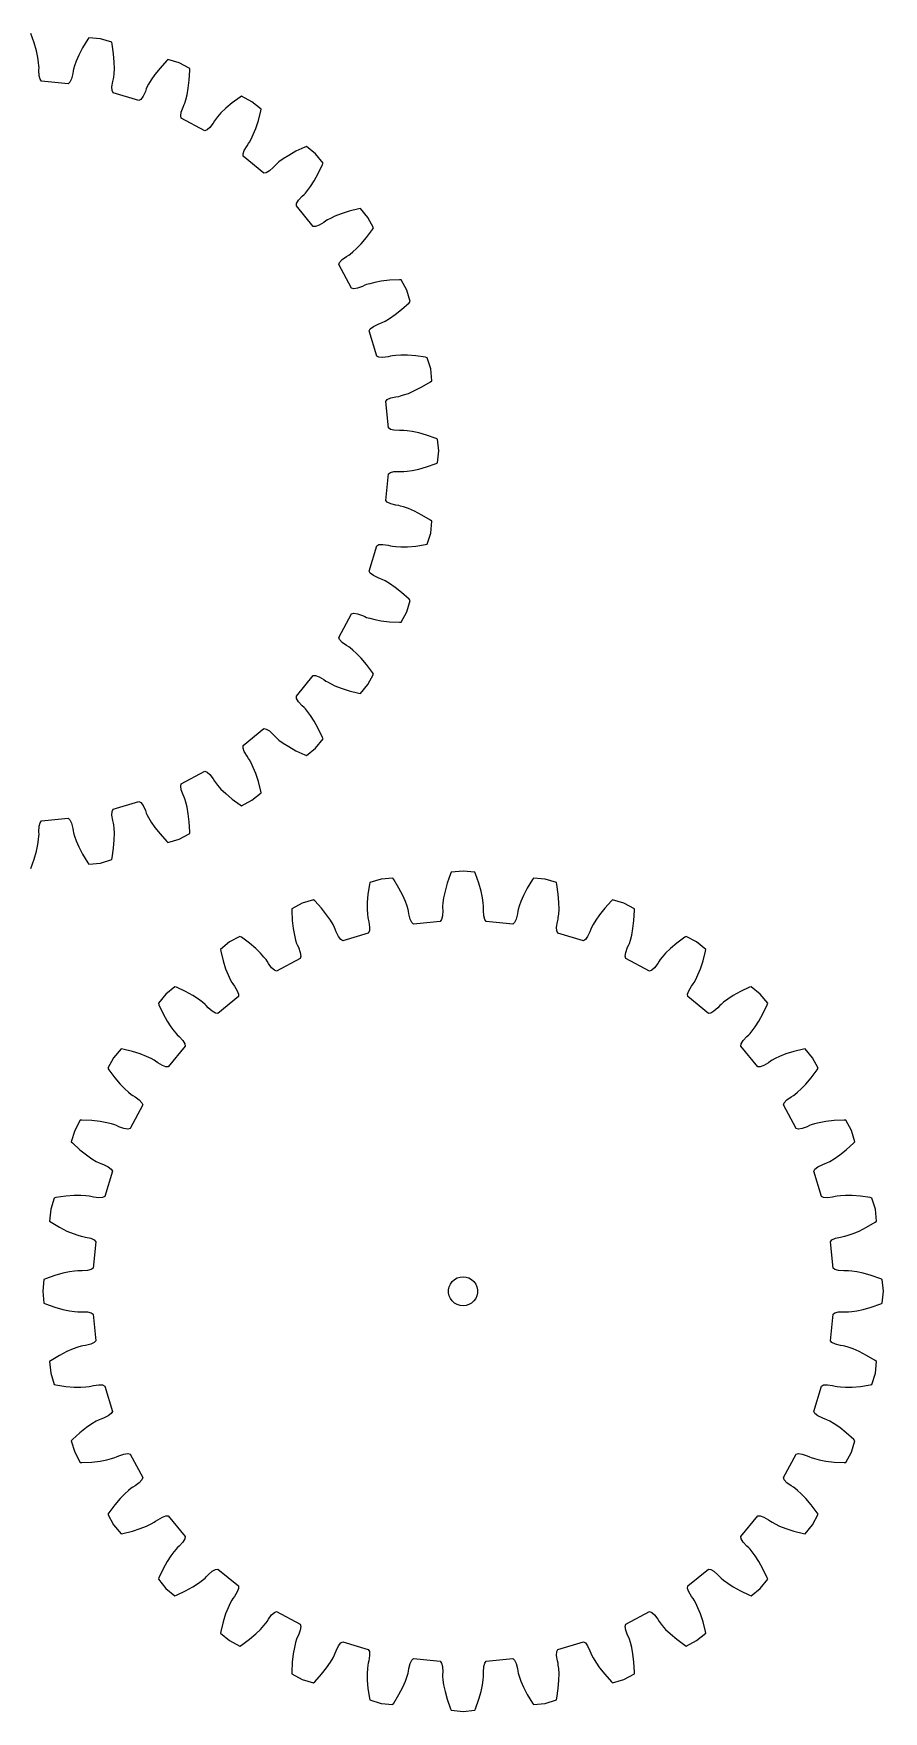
# Model space of a CAD drawing. Extents: x 0 to 178, y 0 to 173.
# Drawn here: x 90.6 to 178.2, y 0 to 172.9 of the extents above; entities that cross this region are included whole.
import ezdxf

# ---------------------------------------------------------------- set-up
doc = ezdxf.new("R2010")
doc.units = 0

msp = doc.modelspace()

# ---------------------------------------------------------------- linework, layer by layer
for p, q in [((90.71, 171.91), (90.36, 172.88)), ((90.94, 171.09), (90.71, 171.91)), ((95.69, 171.42), (95.3, 170.66)), ((96.22, 172.3), (95.69, 171.42)), ((96.32, 172.45), (96.22, 172.3)), ((97.53, 172.33), (96.32, 172.45)), ((98.69, 171.98), (97.53, 172.33)), ((98.73, 171.8), (98.69, 171.98)), ((98.88, 170.79), (98.73, 171.8)), ((91.09, 170.41), (90.94, 171.09)), ((91.16, 169.9), (91.09, 170.41)), ((91.19, 169.55), (91.16, 169.9)), ((91.2, 169.37), (91.19, 169.55)), ((94.85, 169.54), (94.75, 169.2)), ((95.02, 170.03), (94.85, 169.54)), ((95.3, 170.66), (95.02, 170.03)), ((98.95, 169.93), (98.88, 170.79)), ((98.96, 169.24), (98.95, 169.93)), ((104.36, 170.1), (103.67, 169.33)), ((104.48, 170.22), (104.36, 170.1)), ((105.65, 169.87), (104.48, 170.22)), ((106.72, 169.29), (105.65, 169.87)), ((91.18, 169.1), (91.2, 169.37)), ((91.21, 168.54), (91.18, 169.1)), ((91.31, 168.17), (91.21, 168.54)), ((91.45, 167.97), (91.31, 168.17)), ((94.19, 167.7), (91.45, 167.97)), ((94.37, 167.86), (94.19, 167.7)), ((94.54, 168.22), (94.37, 167.86)), ((94.67, 168.75), (94.54, 168.22)), ((94.71, 169.03), (94.67, 168.75)), ((94.75, 169.2), (94.71, 169.03)), ((98.71, 167.39), (98.79, 167.93)), ((98.79, 167.93), (98.86, 168.2)), ((98.86, 168.2), (98.89, 168.38)), ((98.89, 168.38), (98.93, 168.73)), ((98.93, 168.73), (98.96, 169.24)), ((102.74, 168.1), (102.47, 167.65)), ((103.13, 168.66), (102.74, 168.1)), ((103.67, 169.33), (103.13, 168.66)), ((106.57, 167.24), (106.67, 168.09)), ((106.67, 168.09), (106.72, 169.12)), ((106.72, 169.12), (106.72, 169.29)), ((98.73, 167), (98.71, 167.39)), ((98.84, 166.77), (98.73, 167)), ((101.47, 165.98), (98.84, 166.77)), ((101.68, 166.1), (101.47, 165.98)), ((101.91, 166.42), (101.68, 166.1)), ((102.15, 166.91), (101.91, 166.42)), ((102.24, 167.17), (102.15, 166.91)), ((102.31, 167.34), (102.24, 167.17)), ((102.47, 167.65), (102.31, 167.34)), ((106.22, 165.72), (106.32, 166.06)), ((106.32, 166.06), (106.45, 166.56)), ((106.45, 166.56), (106.57, 167.24)), ((111.91, 166.34), (111.09, 165.73)), ((112.06, 166.44), (111.91, 166.34)), ((113.13, 165.86), (112.06, 166.44)), ((105.79, 164.4), (105.85, 164.79)), ((105.85, 164.16), (105.79, 164.4)), ((105.85, 164.79), (106.03, 165.31)), ((106.03, 165.31), (106.15, 165.56)), ((106.15, 165.56), (106.22, 165.72)), ((109.59, 164.31), (109.37, 164.04)), ((109.94, 164.7), (109.59, 164.31)), ((110.43, 165.18), (109.94, 164.7)), ((111.09, 165.73), (110.43, 165.18)), ((114.07, 165.09), (113.13, 165.86)), ((113.79, 163.92), (114.04, 164.92)), ((114.04, 164.92), (114.07, 165.09)), ((108.28, 162.86), (105.85, 164.16)), ((108.51, 162.95), (108.28, 162.86)), ((108.8, 163.21), (108.51, 162.95)), ((109.13, 163.65), (108.8, 163.21)), ((109.27, 163.89), (109.13, 163.65)), ((109.37, 164.04), (109.27, 163.89)), ((113.27, 162.47), (113.53, 163.11)), ((113.53, 163.11), (113.79, 163.92)), ((112.21, 160.48), (112.34, 160.84)), ((112.34, 160.84), (112.62, 161.32)), ((112.62, 161.32), (112.78, 161.54)), ((112.78, 161.54), (112.88, 161.69)), ((112.88, 161.69), (113.05, 162)), ((113.05, 162), (113.27, 162.47)), ((118.59, 161.19), (117.66, 160.75)), ((118.75, 161.25), (118.59, 161.19)), ((119.69, 160.48), (118.75, 161.25)), ((112.22, 160.23), (112.21, 160.48)), ((114.34, 158.49), (112.22, 160.23)), ((115.33, 159.09), (114.92, 158.72)), ((115.52, 159.3), (115.33, 159.09)), ((115.65, 159.42), (115.52, 159.3)), ((115.91, 159.65), (115.65, 159.42)), ((116.33, 159.96), (115.91, 159.65)), ((116.91, 160.33), (116.33, 159.96)), ((117.66, 160.75), (116.91, 160.33)), ((120.46, 159.54), (119.69, 160.48)), ((119.96, 158.45), (120.4, 159.38)), ((120.4, 159.38), (120.46, 159.54)), ((114.59, 158.52), (114.34, 158.49)), ((114.92, 158.72), (114.59, 158.52)), ((119.17, 157.12), (119.54, 157.7)), ((119.54, 157.7), (119.96, 158.45)), ((117.73, 155.38), (117.93, 155.71)), ((117.93, 155.71), (118.3, 156.12)), ((118.3, 156.12), (118.51, 156.31)), ((118.51, 156.31), (118.63, 156.44)), ((118.63, 156.44), (118.86, 156.7)), ((118.86, 156.7), (119.17, 157.12)), ((117.7, 155.13), (117.73, 155.38)), ((119.44, 153.01), (117.7, 155.13)), ((121.68, 154.06), (121.21, 153.84)), ((122.32, 154.32), (121.68, 154.06)), ((123.13, 154.58), (122.32, 154.32)), ((124.13, 154.83), (123.13, 154.58)), ((124.3, 154.86), (124.13, 154.83)), ((125.07, 153.92), (124.3, 154.86)), ((125.65, 152.85), (125.07, 153.92)), ((119.69, 153), (119.44, 153.01)), ((120.05, 153.13), (119.69, 153)), ((120.53, 153.41), (120.05, 153.13)), ((120.75, 153.57), (120.53, 153.41)), ((120.9, 153.67), (120.75, 153.57)), ((121.21, 153.84), (120.9, 153.67)), ((124.94, 151.88), (125.55, 152.7)), ((125.55, 152.7), (125.65, 152.85)), ((123.52, 150.38), (123.91, 150.73)), ((123.91, 150.73), (124.39, 151.22)), ((124.39, 151.22), (124.94, 151.88)), ((122.07, 149.07), (122.16, 149.3)), ((123.37, 146.64), (122.07, 149.07)), ((122.16, 149.3), (122.42, 149.59)), ((122.42, 149.59), (122.86, 149.92)), ((122.86, 149.92), (123.1, 150.06)), ((123.1, 150.06), (123.25, 150.16)), ((123.25, 150.16), (123.52, 150.38)), ((124.93, 147.01), (124.77, 146.94)), ((125.27, 147.11), (124.93, 147.01)), ((125.77, 147.24), (125.27, 147.11)), ((126.45, 147.36), (125.77, 147.24)), ((127.3, 147.46), (126.45, 147.36)), ((128.33, 147.51), (127.3, 147.46)), ((128.5, 147.51), (128.33, 147.51)), ((129.08, 146.44), (128.5, 147.51)), ((123.61, 146.58), (123.37, 146.64)), ((124, 146.64), (123.61, 146.58)), ((124.52, 146.82), (124, 146.64)), ((124.77, 146.94), (124.52, 146.82)), ((129.43, 145.27), (129.08, 146.44)), ((129.31, 145.15), (129.43, 145.27)), ((126.86, 143.26), (127.31, 143.53)), ((127.31, 143.53), (127.87, 143.92)), ((127.87, 143.92), (128.54, 144.46)), ((128.54, 144.46), (129.31, 145.15)), ((125.19, 142.26), (125.31, 142.47)), ((125.98, 139.63), (125.19, 142.26)), ((125.31, 142.47), (125.63, 142.7)), ((125.63, 142.7), (126.12, 142.94)), ((126.12, 142.94), (126.38, 143.03)), ((126.38, 143.03), (126.55, 143.1)), ((126.55, 143.1), (126.86, 143.26)), ((126.21, 139.52), (125.98, 139.63)), ((126.6, 139.5), (126.21, 139.52)), ((127.14, 139.58), (126.6, 139.5)), ((127.41, 139.65), (127.14, 139.58)), ((127.59, 139.68), (127.41, 139.65)), ((127.94, 139.72), (127.59, 139.68)), ((128.45, 139.75), (127.94, 139.72)), ((129.14, 139.74), (128.45, 139.75)), ((130, 139.67), (129.14, 139.74)), ((131.01, 139.52), (130, 139.67)), ((131.19, 139.48), (131.01, 139.52)), ((131.54, 138.32), (131.19, 139.48)), ((131.66, 137.11), (131.54, 138.32)), ((130.63, 136.48), (131.51, 137.01)), ((131.51, 137.01), (131.66, 137.11)), ((126.91, 134.98), (127.07, 135.16)), ((127.18, 132.24), (126.91, 134.98)), ((127.07, 135.16), (127.43, 135.33)), ((127.43, 135.33), (127.96, 135.46)), ((127.96, 135.46), (128.24, 135.5)), ((128.24, 135.5), (128.41, 135.54)), ((128.41, 135.54), (128.75, 135.64)), ((128.75, 135.64), (129.24, 135.81)), ((129.24, 135.81), (129.87, 136.09)), ((129.87, 136.09), (130.63, 136.48)), ((127.38, 132.1), (127.18, 132.24)), ((127.75, 132), (127.38, 132.1)), ((128.31, 131.97), (127.75, 132)), ((128.58, 131.99), (128.31, 131.97)), ((128.76, 131.98), (128.58, 131.99)), ((129.11, 131.95), (128.76, 131.98)), ((129.62, 131.88), (129.11, 131.95)), ((130.3, 131.73), (129.62, 131.88)), ((131.12, 131.5), (130.3, 131.73)), ((132.09, 131.15), (131.12, 131.5)), ((132.25, 131.08), (132.09, 131.15)), ((132.37, 129.87), (132.25, 131.08)), ((132.25, 128.66), (132.37, 129.87)), ((129.62, 127.86), (130.3, 128.01)), ((130.3, 128.01), (131.12, 128.24)), ((131.12, 128.24), (132.09, 128.59)), ((132.09, 128.59), (132.25, 128.66)), ((126.91, 124.76), (127.18, 127.5)), ((127.18, 127.5), (127.38, 127.64)), ((127.38, 127.64), (127.75, 127.74)), ((127.75, 127.74), (128.31, 127.77)), ((128.31, 127.77), (128.58, 127.76)), ((128.58, 127.76), (128.76, 127.76)), ((128.76, 127.76), (129.11, 127.79)), ((129.11, 127.79), (129.62, 127.86)), ((127.07, 124.58), (126.91, 124.76)), ((127.43, 124.41), (127.07, 124.58)), ((127.96, 124.28), (127.43, 124.41)), ((128.24, 124.24), (127.96, 124.28)), ((128.41, 124.2), (128.24, 124.24)), ((128.75, 124.1), (128.41, 124.2)), ((129.24, 123.93), (128.75, 124.1)), ((129.87, 123.66), (129.24, 123.93)), ((130.63, 123.26), (129.87, 123.66)), ((131.51, 122.74), (130.63, 123.26)), ((131.19, 120.26), (131.54, 121.42)), ((131.66, 122.64), (131.51, 122.74)), ((131.54, 121.42), (131.66, 122.64)), ((125.19, 117.48), (125.98, 120.11)), ((125.98, 120.11), (126.21, 120.22)), ((126.21, 120.22), (126.6, 120.24)), ((126.6, 120.24), (127.14, 120.16)), ((127.14, 120.16), (127.41, 120.09)), ((127.41, 120.09), (127.59, 120.06)), ((127.59, 120.06), (127.94, 120.02)), ((127.94, 120.02), (128.45, 119.99)), ((128.45, 119.99), (129.14, 120)), ((129.14, 120), (130, 120.07)), ((130, 120.07), (131.01, 120.22)), ((131.01, 120.22), (131.19, 120.26)), ((125.31, 117.27), (125.19, 117.48)), ((125.63, 117.04), (125.31, 117.27)), ((126.12, 116.8), (125.63, 117.04)), ((126.38, 116.71), (126.12, 116.8)), ((126.55, 116.64), (126.38, 116.71)), ((126.86, 116.48), (126.55, 116.64)), ((127.31, 116.21), (126.86, 116.48)), ((127.87, 115.82), (127.31, 116.21)), ((128.54, 115.28), (127.87, 115.82)), ((129.31, 114.59), (128.54, 115.28)), ((129.08, 113.3), (129.43, 114.47)), ((129.43, 114.47), (129.31, 114.59)), ((122.07, 110.67), (123.37, 113.1)), ((123.37, 113.1), (123.61, 113.16)), ((123.61, 113.16), (124, 113.1)), ((124, 113.1), (124.52, 112.92)), ((124.52, 112.92), (124.77, 112.8)), ((124.77, 112.8), (124.93, 112.73)), ((124.93, 112.73), (125.27, 112.63)), ((125.27, 112.63), (125.77, 112.5)), ((125.77, 112.5), (126.45, 112.38)), ((126.45, 112.38), (127.3, 112.28)), ((128.5, 112.23), (129.08, 113.3)), ((122.16, 110.44), (122.07, 110.67)), ((127.3, 112.28), (128.33, 112.23)), ((128.33, 112.23), (128.5, 112.23)), ((122.42, 110.15), (122.16, 110.44)), ((122.86, 109.82), (122.42, 110.15)), ((123.1, 109.68), (122.86, 109.82)), ((123.25, 109.58), (123.1, 109.68)), ((123.52, 109.36), (123.25, 109.58)), ((123.91, 109.01), (123.52, 109.36)), ((124.39, 108.52), (123.91, 109.01)), ((124.94, 107.87), (124.39, 108.52)), ((125.55, 107.04), (124.94, 107.87)), ((117.7, 104.61), (119.44, 106.73)), ((119.44, 106.73), (119.69, 106.74)), ((119.69, 106.74), (120.05, 106.61)), ((120.05, 106.61), (120.53, 106.33)), ((120.53, 106.33), (120.75, 106.17)), ((120.75, 106.17), (120.9, 106.07)), ((120.9, 106.07), (121.21, 105.9)), ((121.21, 105.9), (121.68, 105.68)), ((121.68, 105.68), (122.32, 105.42)), ((124.3, 104.88), (125.07, 105.82)), ((125.07, 105.82), (125.65, 106.89)), ((125.65, 106.89), (125.55, 107.04)), ((117.73, 104.36), (117.7, 104.61)), ((117.93, 104.03), (117.73, 104.36)), ((118.3, 103.62), (117.93, 104.03)), ((122.32, 105.42), (123.13, 105.16)), ((123.13, 105.16), (124.13, 104.91)), ((124.13, 104.91), (124.3, 104.88)), ((118.51, 103.43), (118.3, 103.62)), ((118.63, 103.3), (118.51, 103.43)), ((118.86, 103.04), (118.63, 103.3)), ((119.17, 102.62), (118.86, 103.04)), ((119.54, 102.04), (119.17, 102.62)), ((119.96, 101.29), (119.54, 102.04)), ((112.22, 99.51), (114.34, 101.26)), ((114.34, 101.26), (114.59, 101.22)), ((114.59, 101.22), (114.92, 101.02)), ((114.92, 101.02), (115.33, 100.65)), ((115.33, 100.65), (115.52, 100.44)), ((115.52, 100.44), (115.65, 100.32)), ((115.65, 100.32), (115.91, 100.09)), ((120.4, 100.36), (119.96, 101.29)), ((120.46, 100.2), (120.4, 100.36)), ((112.21, 99.26), (112.22, 99.51)), ((112.34, 98.9), (112.21, 99.26)), ((112.62, 98.42), (112.34, 98.9)), ((115.91, 100.09), (116.33, 99.78)), ((116.33, 99.78), (116.91, 99.41)), ((116.91, 99.41), (117.66, 98.99)), ((117.66, 98.99), (118.59, 98.55)), ((118.59, 98.55), (118.75, 98.49)), ((118.75, 98.49), (119.69, 99.26)), ((119.69, 99.26), (120.46, 100.2)), ((105.85, 95.58), (108.28, 96.88)), ((108.28, 96.88), (108.51, 96.79)), ((112.78, 98.2), (112.62, 98.42)), ((112.88, 98.05), (112.78, 98.2)), ((113.05, 97.74), (112.88, 98.05)), ((113.27, 97.27), (113.05, 97.74)), ((113.53, 96.63), (113.27, 97.27)), ((105.79, 95.34), (105.85, 95.58)), ((105.85, 94.95), (105.79, 95.34)), ((108.51, 96.79), (108.8, 96.53)), ((108.8, 96.53), (109.13, 96.09)), ((109.13, 96.09), (109.27, 95.85)), ((109.27, 95.85), (109.37, 95.7)), ((109.37, 95.7), (109.59, 95.43)), ((109.59, 95.43), (109.94, 95.04)), ((113.79, 95.82), (113.53, 96.63)), ((114.04, 94.82), (113.79, 95.82)), ((98.84, 92.97), (101.47, 93.77)), ((101.47, 93.77), (101.68, 93.64)), ((101.68, 93.64), (101.91, 93.33)), ((106.03, 94.43), (105.85, 94.95)), ((106.15, 94.19), (106.03, 94.43)), ((106.22, 94.02), (106.15, 94.19)), ((106.32, 93.68), (106.22, 94.02)), ((106.45, 93.18), (106.32, 93.68)), ((109.94, 95.04), (110.43, 94.57)), ((110.43, 94.57), (111.09, 94.01)), ((111.09, 94.01), (111.91, 93.4)), ((111.91, 93.4), (112.06, 93.3)), ((112.06, 93.3), (113.13, 93.88)), ((113.13, 93.88), (114.07, 94.65)), ((114.07, 94.65), (114.04, 94.82)), ((91.31, 91.57), (91.45, 91.77)), ((91.45, 91.77), (94.19, 92.04)), ((94.19, 92.04), (94.37, 91.88)), ((94.37, 91.88), (94.54, 91.52)), ((98.71, 92.35), (98.73, 92.74)), ((98.79, 91.81), (98.71, 92.35)), ((98.73, 92.74), (98.84, 92.97)), ((98.86, 91.54), (98.79, 91.81)), ((101.91, 93.33), (102.15, 92.83)), ((102.15, 92.83), (102.24, 92.57)), ((102.24, 92.57), (102.31, 92.4)), ((102.31, 92.4), (102.47, 92.09)), ((102.47, 92.09), (102.74, 91.64)), ((102.74, 91.64), (103.13, 91.08)), ((106.57, 92.5), (106.45, 93.18)), ((106.67, 91.65), (106.57, 92.5)), ((106.72, 90.62), (106.67, 91.65)), ((91.16, 89.84), (91.19, 90.19)), ((91.18, 90.64), (91.21, 91.2)), ((91.2, 90.37), (91.18, 90.64)), ((91.19, 90.19), (91.2, 90.37)), ((91.21, 91.2), (91.31, 91.57)), ((94.54, 91.52), (94.67, 90.99)), ((94.67, 90.99), (94.71, 90.72)), ((94.71, 90.72), (94.75, 90.54)), ((94.75, 90.54), (94.85, 90.2)), ((94.85, 90.2), (95.02, 89.71)), ((98.89, 91.36), (98.86, 91.54)), ((98.93, 91.02), (98.89, 91.36)), ((98.96, 90.5), (98.93, 91.02)), ((98.95, 89.81), (98.96, 90.5)), ((103.13, 91.08), (103.67, 90.41)), ((103.67, 90.41), (104.36, 89.64)), ((105.65, 89.88), (106.72, 90.45)), ((106.72, 90.45), (106.72, 90.62)), ((90.71, 87.83), (90.94, 88.65)), ((90.94, 88.65), (91.09, 89.33)), ((91.09, 89.33), (91.16, 89.84)), ((95.02, 89.71), (95.3, 89.08)), ((95.3, 89.08), (95.69, 88.32)), ((95.69, 88.32), (96.22, 87.44)), ((98.73, 87.94), (98.88, 88.95)), ((98.88, 88.95), (98.95, 89.81)), ((104.36, 89.64), (104.48, 89.52)), ((104.48, 89.52), (105.65, 89.88)), ((90.36, 86.86), (90.71, 87.83)), ((96.22, 87.44), (96.32, 87.29)), ((96.32, 87.29), (97.53, 87.41)), ((97.53, 87.41), (98.69, 87.77)), ((98.69, 87.77), (98.73, 87.94)), ((133.66, 86.46), (133.59, 86.3)), ((134.87, 86.58), (133.66, 86.46)), ((136.08, 86.46), (134.87, 86.58)), ((136.15, 86.3), (136.08, 86.46)), ((125.22, 85.22), (125.07, 84.21)), ((125.26, 85.4), (125.22, 85.22)), ((126.42, 85.75), (125.26, 85.4)), ((127.64, 85.87), (126.42, 85.75)), ((127.74, 85.72), (127.64, 85.87)), ((128.26, 84.84), (127.74, 85.72)), ((128.66, 84.08), (128.26, 84.84)), ((133.24, 85.33), (133.01, 84.51)), ((133.59, 86.3), (133.24, 85.33)), ((136.5, 85.33), (136.15, 86.3)), ((136.73, 84.51), (136.5, 85.33)), ((141.48, 84.84), (141.09, 84.08)), ((142.01, 85.72), (141.48, 84.84)), ((142.11, 85.87), (142.01, 85.72)), ((143.32, 85.75), (142.11, 85.87)), ((144.48, 85.4), (143.32, 85.75)), ((144.52, 85.22), (144.48, 85.4)), ((144.67, 84.21), (144.52, 85.22)), ((118.3, 83.29), (117.23, 82.71)), ((119.47, 83.64), (118.3, 83.29)), ((119.59, 83.52), (119.47, 83.64)), ((120.28, 82.75), (119.59, 83.52)), ((125, 83.35), (124.99, 82.66)), ((125.07, 84.21), (125, 83.35)), ((128.93, 83.45), (128.66, 84.08)), ((129.1, 82.96), (128.93, 83.45)), ((132.79, 83.32), (132.76, 82.97)), ((132.86, 83.83), (132.79, 83.32)), ((133.01, 84.51), (132.86, 83.83)), ((136.88, 83.83), (136.73, 84.51)), ((136.95, 83.32), (136.88, 83.83)), ((136.98, 82.97), (136.95, 83.32)), ((140.81, 83.45), (140.64, 82.96)), ((141.09, 84.08), (140.81, 83.45)), ((144.74, 83.35), (144.67, 84.21)), ((144.75, 82.66), (144.74, 83.35)), ((150.15, 83.52), (149.46, 82.75)), ((150.27, 83.64), (150.15, 83.52)), ((151.44, 83.29), (150.27, 83.64)), ((152.51, 82.71), (151.44, 83.29)), ((117.23, 82.71), (117.23, 82.54)), ((117.23, 82.54), (117.28, 81.51)), ((117.28, 81.51), (117.38, 80.66)), ((120.82, 82.08), (120.28, 82.75)), ((121.21, 81.52), (120.82, 82.08)), ((121.48, 81.07), (121.21, 81.52)), ((124.99, 82.66), (125.02, 82.14)), ((125.02, 82.14), (125.06, 81.8)), ((125.06, 81.8), (125.09, 81.62)), ((125.09, 81.62), (125.16, 81.35)), ((125.16, 81.35), (125.24, 80.81)), ((129.2, 82.62), (129.1, 82.96)), ((129.24, 82.44), (129.2, 82.62)), ((129.28, 82.17), (129.24, 82.44)), ((129.41, 81.64), (129.28, 82.17)), ((129.58, 81.28), (129.41, 81.64)), ((129.76, 81.12), (129.58, 81.28)), ((132.5, 81.39), (129.76, 81.12)), ((132.64, 81.59), (132.5, 81.39)), ((132.74, 81.96), (132.64, 81.59)), ((132.77, 82.52), (132.74, 81.96)), ((132.76, 82.97), (132.76, 82.79)), ((132.76, 82.79), (132.77, 82.52)), ((136.97, 82.52), (136.99, 82.79)), ((137, 81.96), (136.97, 82.52)), ((136.99, 82.79), (136.98, 82.97)), ((137.1, 81.59), (137, 81.96)), ((137.24, 81.39), (137.1, 81.59)), ((139.98, 81.12), (137.24, 81.39)), ((140.16, 81.28), (139.98, 81.12)), ((140.33, 81.64), (140.16, 81.28)), ((140.46, 82.17), (140.33, 81.64)), ((140.5, 82.44), (140.46, 82.17)), ((140.54, 82.62), (140.5, 82.44)), ((140.64, 82.96), (140.54, 82.62)), ((144.5, 80.81), (144.58, 81.35)), ((144.58, 81.35), (144.65, 81.62)), ((144.65, 81.62), (144.68, 81.8)), ((144.68, 81.8), (144.72, 82.14)), ((144.72, 82.14), (144.75, 82.66)), ((148.53, 81.52), (148.26, 81.07)), ((148.92, 82.08), (148.53, 81.52)), ((149.46, 82.75), (148.92, 82.08)), ((152.36, 80.66), (152.46, 81.51)), ((152.46, 81.51), (152.51, 82.54)), ((152.51, 82.54), (152.51, 82.71)), ((111.89, 79.86), (110.82, 79.28)), ((112.04, 79.76), (111.89, 79.86)), ((112.87, 79.15), (112.04, 79.76)), ((117.38, 80.66), (117.5, 79.98)), ((117.5, 79.98), (117.63, 79.48)), ((121.64, 80.76), (121.48, 81.07)), ((121.71, 80.59), (121.64, 80.76)), ((121.8, 80.33), (121.71, 80.59)), ((122.04, 79.83), (121.8, 80.33)), ((122.27, 79.52), (122.04, 79.83)), ((125.11, 80.19), (122.48, 79.4)), ((125.22, 80.42), (125.11, 80.19)), ((125.24, 80.81), (125.22, 80.42)), ((144.52, 80.42), (144.5, 80.81)), ((144.63, 80.19), (144.52, 80.42)), ((147.26, 79.4), (144.63, 80.19)), ((147.7, 79.83), (147.47, 79.52)), ((147.94, 80.33), (147.7, 79.83)), ((148.03, 80.59), (147.94, 80.33)), ((148.1, 80.76), (148.03, 80.59)), ((148.26, 81.07), (148.1, 80.76)), ((152.11, 79.48), (152.24, 79.98)), ((152.24, 79.98), (152.36, 80.66)), ((157.7, 79.76), (156.88, 79.15)), ((157.85, 79.86), (157.7, 79.76)), ((158.92, 79.28), (157.85, 79.86)), ((110.82, 79.28), (109.88, 78.51)), ((109.88, 78.51), (109.91, 78.34)), ((109.91, 78.34), (110.16, 77.34)), ((113.52, 78.6), (112.87, 79.15)), ((114.01, 78.12), (113.52, 78.6)), ((114.36, 77.73), (114.01, 78.12)), ((117.63, 79.48), (117.73, 79.14)), ((117.73, 79.14), (117.8, 78.98)), ((117.8, 78.98), (117.92, 78.73)), ((117.92, 78.73), (118.1, 78.21)), ((118.1, 78.21), (118.16, 77.82)), ((118.16, 77.82), (118.1, 77.58)), ((122.48, 79.4), (122.27, 79.52)), ((147.47, 79.52), (147.26, 79.4)), ((151.58, 77.82), (151.64, 78.21)), ((151.64, 77.58), (151.58, 77.82)), ((151.64, 78.21), (151.82, 78.73)), ((151.82, 78.73), (151.94, 78.98)), ((151.94, 78.98), (152.01, 79.14)), ((152.01, 79.14), (152.11, 79.48)), ((155.73, 78.12), (155.38, 77.73)), ((156.22, 78.6), (155.73, 78.12)), ((156.88, 79.15), (156.22, 78.6)), ((159.86, 78.51), (158.92, 79.28)), ((159.58, 77.34), (159.83, 78.34)), ((159.83, 78.34), (159.86, 78.51)), ((110.16, 77.34), (110.42, 76.53)), ((110.42, 76.53), (110.68, 75.89)), ((114.58, 77.46), (114.36, 77.73)), ((114.68, 77.31), (114.58, 77.46)), ((114.82, 77.07), (114.68, 77.31)), ((115.15, 76.63), (114.82, 77.07)), ((115.44, 76.37), (115.15, 76.63)), ((115.67, 76.28), (115.44, 76.37)), ((118.1, 77.58), (115.67, 76.28)), ((154.07, 76.28), (151.64, 77.58)), ((154.3, 76.37), (154.07, 76.28)), ((154.59, 76.63), (154.3, 76.37)), ((154.92, 77.07), (154.59, 76.63)), ((155.06, 77.31), (154.92, 77.07)), ((155.16, 77.46), (155.06, 77.31)), ((155.38, 77.73), (155.16, 77.46)), ((159.06, 75.89), (159.32, 76.53)), ((159.32, 76.53), (159.58, 77.34)), ((105.2, 74.67), (104.26, 73.9)), ((105.36, 74.61), (105.2, 74.67)), ((106.29, 74.17), (105.36, 74.61)), ((110.68, 75.89), (110.9, 75.42)), ((110.9, 75.42), (111.07, 75.11)), ((111.07, 75.11), (111.17, 74.96)), ((111.17, 74.96), (111.33, 74.74)), ((111.33, 74.74), (111.61, 74.26)), ((158.13, 74.26), (158.41, 74.74)), ((158.41, 74.74), (158.57, 74.96)), ((158.57, 74.96), (158.67, 75.11)), ((158.67, 75.11), (158.84, 75.42)), ((158.84, 75.42), (159.06, 75.89)), ((164.38, 74.61), (163.45, 74.17)), ((164.54, 74.67), (164.38, 74.61)), ((165.48, 73.9), (164.54, 74.67)), ((104.26, 73.9), (103.49, 72.96)), ((103.49, 72.96), (103.55, 72.8)), ((103.55, 72.8), (103.99, 71.87)), ((107.04, 73.75), (106.29, 74.17)), ((107.62, 73.38), (107.04, 73.75)), ((108.04, 73.07), (107.62, 73.38)), ((108.3, 72.84), (108.04, 73.07)), ((108.43, 72.72), (108.3, 72.84)), ((108.62, 72.51), (108.43, 72.72)), ((111.73, 73.65), (109.61, 71.91)), ((111.61, 74.26), (111.74, 73.9)), ((111.74, 73.9), (111.73, 73.65)), ((158, 73.9), (158.13, 74.26)), ((158.01, 73.65), (158, 73.9)), ((160.13, 71.91), (158.01, 73.65)), ((161.31, 72.72), (161.12, 72.51)), ((161.44, 72.84), (161.31, 72.72)), ((161.7, 73.07), (161.44, 72.84)), ((162.12, 73.38), (161.7, 73.07)), ((162.7, 73.75), (162.12, 73.38)), ((163.45, 74.17), (162.7, 73.75)), ((166.25, 72.96), (165.48, 73.9)), ((165.75, 71.87), (166.19, 72.8)), ((166.19, 72.8), (166.25, 72.96)), ((103.99, 71.87), (104.41, 71.12)), ((104.41, 71.12), (104.78, 70.54)), ((109.03, 72.14), (108.62, 72.51)), ((109.36, 71.94), (109.03, 72.14)), ((109.61, 71.91), (109.36, 71.94)), ((160.38, 71.94), (160.13, 71.91)), ((160.71, 72.14), (160.38, 71.94)), ((161.12, 72.51), (160.71, 72.14)), ((164.96, 70.54), (165.33, 71.12)), ((165.33, 71.12), (165.75, 71.87)), ((104.78, 70.54), (105.09, 70.12)), ((105.09, 70.12), (105.32, 69.86)), ((105.32, 69.86), (105.44, 69.73)), ((105.44, 69.73), (105.65, 69.54)), ((105.65, 69.54), (106.02, 69.13)), ((163.72, 69.13), (164.09, 69.54)), ((164.09, 69.54), (164.3, 69.73)), ((164.3, 69.73), (164.42, 69.86)), ((164.42, 69.86), (164.65, 70.12)), ((164.65, 70.12), (164.96, 70.54)), ((99.65, 68.28), (98.88, 67.34)), ((99.82, 68.25), (99.65, 68.28)), ((100.82, 68), (99.82, 68.25)), ((101.63, 67.74), (100.82, 68)), ((102.27, 67.48), (101.63, 67.74)), ((102.74, 67.26), (102.27, 67.48)), ((106.26, 68.55), (104.51, 66.43)), ((106.02, 69.13), (106.22, 68.8)), ((106.22, 68.8), (106.26, 68.55)), ((163.49, 68.55), (163.52, 68.8)), ((165.23, 66.43), (163.49, 68.55)), ((163.52, 68.8), (163.72, 69.13)), ((167.47, 67.48), (167, 67.26)), ((168.11, 67.74), (167.47, 67.48)), ((168.92, 68), (168.11, 67.74)), ((169.92, 68.25), (168.92, 68)), ((170.09, 68.28), (169.92, 68.25)), ((170.86, 67.34), (170.09, 68.28)), ((98.88, 67.34), (98.3, 66.27)), ((98.3, 66.27), (98.4, 66.12)), ((98.4, 66.12), (99.01, 65.3)), ((103.05, 67.09), (102.74, 67.26)), ((103.2, 66.99), (103.05, 67.09)), ((103.42, 66.83), (103.2, 66.99)), ((103.9, 66.55), (103.42, 66.83)), ((104.26, 66.42), (103.9, 66.55)), ((104.51, 66.43), (104.26, 66.42)), ((165.48, 66.42), (165.23, 66.43)), ((165.84, 66.55), (165.48, 66.42)), ((166.32, 66.83), (165.84, 66.55)), ((166.54, 66.99), (166.32, 66.83)), ((166.69, 67.09), (166.54, 66.99)), ((167, 67.26), (166.69, 67.09)), ((170.73, 65.3), (171.34, 66.12)), ((171.44, 66.27), (170.86, 67.34)), ((171.34, 66.12), (171.44, 66.27)), ((99.01, 65.3), (99.57, 64.64)), ((99.57, 64.64), (100.04, 64.15)), ((100.04, 64.15), (100.43, 63.8)), ((169.31, 63.8), (169.7, 64.15)), ((169.7, 64.15), (170.18, 64.64)), ((170.18, 64.64), (170.73, 65.3)), ((100.43, 63.8), (100.7, 63.58)), ((101.88, 62.49), (100.58, 60.06)), ((100.7, 63.58), (100.85, 63.48)), ((100.85, 63.48), (101.09, 63.34)), ((101.09, 63.34), (101.53, 63.01)), ((101.53, 63.01), (101.79, 62.72)), ((101.79, 62.72), (101.88, 62.49)), ((167.86, 62.49), (167.95, 62.72)), ((169.16, 60.06), (167.86, 62.49)), ((167.95, 62.72), (168.21, 63.01)), ((168.21, 63.01), (168.65, 63.34)), ((168.65, 63.34), (168.89, 63.48)), ((168.89, 63.48), (169.04, 63.58)), ((169.04, 63.58), (169.31, 63.8)), ((95.45, 60.93), (94.88, 59.86)), ((95.62, 60.93), (95.45, 60.93)), ((96.65, 60.88), (95.62, 60.93)), ((97.5, 60.78), (96.65, 60.88)), ((98.18, 60.66), (97.5, 60.78)), ((98.68, 60.53), (98.18, 60.66)), ((99.02, 60.43), (98.68, 60.53)), ((171.06, 60.53), (170.72, 60.43)), ((171.56, 60.66), (171.06, 60.53)), ((172.24, 60.78), (171.56, 60.66)), ((173.09, 60.88), (172.24, 60.78)), ((174.12, 60.93), (173.09, 60.88)), ((174.29, 60.93), (174.12, 60.93)), ((174.87, 59.86), (174.29, 60.93)), ((94.88, 59.86), (94.52, 58.69)), ((99.19, 60.36), (99.02, 60.43)), ((99.43, 60.24), (99.19, 60.36)), ((99.95, 60.06), (99.43, 60.24)), ((100.34, 60), (99.95, 60.06)), ((100.58, 60.06), (100.34, 60)), ((169.4, 60), (169.16, 60.06)), ((169.79, 60.06), (169.4, 60)), ((170.31, 60.24), (169.79, 60.06)), ((170.56, 60.36), (170.31, 60.24)), ((170.72, 60.43), (170.56, 60.36)), ((175.22, 58.69), (174.87, 59.86)), ((94.52, 58.69), (94.64, 58.57)), ((94.64, 58.57), (95.41, 57.88)), ((95.41, 57.88), (96.08, 57.34)), ((96.08, 57.34), (96.64, 56.95)), ((173.1, 56.95), (173.66, 57.34)), ((173.66, 57.34), (174.33, 57.88)), ((174.33, 57.88), (175.1, 58.57)), ((175.1, 58.57), (175.22, 58.69)), ((96.64, 56.95), (97.09, 56.68)), ((97.09, 56.68), (97.4, 56.52)), ((97.4, 56.52), (97.57, 56.45)), ((97.57, 56.45), (97.83, 56.36)), ((97.83, 56.36), (98.33, 56.12)), ((98.77, 55.68), (97.97, 53.05)), ((98.33, 56.12), (98.64, 55.89)), ((98.64, 55.89), (98.77, 55.68)), ((170.98, 55.68), (171.1, 55.89)), ((171.77, 53.05), (170.98, 55.68)), ((171.1, 55.89), (171.42, 56.12)), ((171.42, 56.12), (171.91, 56.36)), ((171.91, 56.36), (172.17, 56.45)), ((172.17, 56.45), (172.34, 56.52)), ((172.34, 56.52), (172.65, 56.68)), ((172.65, 56.68), (173.1, 56.95)), ((92.77, 52.9), (92.41, 51.74)), ((92.94, 52.94), (92.77, 52.9)), ((93.95, 53.09), (92.94, 52.94)), ((94.81, 53.16), (93.95, 53.09)), ((95.5, 53.17), (94.81, 53.16)), ((96.02, 53.14), (95.5, 53.17)), ((96.36, 53.1), (96.02, 53.14)), ((96.54, 53.07), (96.36, 53.1)), ((96.81, 53), (96.54, 53.07)), ((97.35, 52.92), (96.81, 53)), ((97.74, 52.94), (97.35, 52.92)), ((97.97, 53.05), (97.74, 52.94)), ((172, 52.94), (171.77, 53.05)), ((172.39, 52.92), (172, 52.94)), ((172.93, 53), (172.39, 52.92)), ((173.2, 53.07), (172.93, 53)), ((173.38, 53.1), (173.2, 53.07)), ((173.73, 53.14), (173.38, 53.1)), ((174.24, 53.17), (173.73, 53.14)), ((174.93, 53.16), (174.24, 53.17)), ((175.79, 53.09), (174.93, 53.16)), ((176.8, 52.94), (175.79, 53.09)), ((176.98, 52.9), (176.8, 52.94)), ((177.33, 51.74), (176.98, 52.9)), ((92.41, 51.74), (92.29, 50.52)), ((92.29, 50.52), (92.44, 50.42)), ((92.44, 50.42), (93.32, 49.9)), ((176.42, 49.9), (177.3, 50.42)), ((177.3, 50.42), (177.45, 50.52)), ((177.45, 50.52), (177.33, 51.74)), ((93.32, 49.9), (94.08, 49.5)), ((94.08, 49.5), (94.71, 49.23)), ((94.71, 49.23), (95.2, 49.06)), ((95.2, 49.06), (95.54, 48.96)), ((95.54, 48.96), (95.72, 48.92)), ((95.72, 48.92), (95.99, 48.88)), ((95.99, 48.88), (96.52, 48.75)), ((96.52, 48.75), (96.88, 48.58)), ((96.88, 48.58), (97.04, 48.4)), ((172.7, 48.4), (172.86, 48.58)), ((172.86, 48.58), (173.22, 48.75)), ((173.22, 48.75), (173.75, 48.88)), ((173.75, 48.88), (174.03, 48.92)), ((174.03, 48.92), (174.2, 48.96)), ((174.2, 48.96), (174.54, 49.06)), ((174.54, 49.06), (175.03, 49.23)), ((175.03, 49.23), (175.66, 49.5)), ((175.66, 49.5), (176.42, 49.9)), ((97.04, 48.4), (96.77, 45.66)), ((172.97, 45.66), (172.7, 48.4)), ((93.65, 45.15), (92.83, 44.92)), ((94.33, 45.3), (93.65, 45.15)), ((94.84, 45.37), (94.33, 45.3)), ((95.19, 45.4), (94.84, 45.37)), ((95.37, 45.41), (95.19, 45.4)), ((95.64, 45.39), (95.37, 45.41)), ((96.2, 45.42), (95.64, 45.39)), ((96.57, 45.52), (96.2, 45.42)), ((96.77, 45.66), (96.57, 45.52)), ((173.17, 45.52), (172.97, 45.66)), ((173.54, 45.42), (173.17, 45.52)), ((174.1, 45.39), (173.54, 45.42)), ((174.37, 45.41), (174.1, 45.39)), ((174.55, 45.4), (174.37, 45.41)), ((174.9, 45.37), (174.55, 45.4)), ((175.41, 45.3), (174.9, 45.37)), ((176.09, 45.15), (175.41, 45.3)), ((176.91, 44.92), (176.09, 45.15)), ((91.7, 44.5), (91.58, 43.29)), ((91.58, 43.29), (91.7, 42.08)), ((91.86, 44.57), (91.7, 44.5)), ((92.83, 44.92), (91.86, 44.57)), ((133.38, 43.45), (133.44, 43.75)), ((133.38, 43.13), (133.38, 43.45)), ((133.44, 43.75), (133.57, 44.04)), ((133.57, 44.04), (133.76, 44.29)), ((133.76, 44.29), (133.99, 44.5)), ((133.99, 44.5), (134.26, 44.66)), ((134.26, 44.66), (134.56, 44.76)), ((134.56, 44.76), (134.87, 44.79)), ((134.87, 44.79), (135.18, 44.76)), ((135.18, 44.76), (135.48, 44.66)), ((135.48, 44.66), (135.75, 44.5)), ((135.75, 44.5), (135.99, 44.29)), ((135.99, 44.29), (136.17, 44.04)), ((136.17, 44.04), (136.3, 43.75)), ((136.3, 43.75), (136.36, 43.45)), ((136.36, 43.45), (136.36, 43.13)), ((177.88, 44.57), (176.91, 44.92)), ((178.04, 44.5), (177.88, 44.57)), ((178.16, 43.29), (178.04, 44.5)), ((178.04, 42.08), (178.16, 43.29)), ((91.7, 42.08), (91.86, 42.01)), ((91.86, 42.01), (92.83, 41.66)), ((92.83, 41.66), (93.65, 41.43)), ((133.44, 42.83), (133.38, 43.13)), ((133.57, 42.54), (133.44, 42.83)), ((133.76, 42.29), (133.57, 42.54)), ((133.99, 42.08), (133.76, 42.29)), ((134.26, 41.92), (133.99, 42.08)), ((134.56, 41.82), (134.26, 41.92)), ((134.87, 41.79), (134.56, 41.82)), ((135.18, 41.82), (134.87, 41.79)), ((135.48, 41.92), (135.18, 41.82)), ((135.75, 42.08), (135.48, 41.92)), ((135.99, 42.29), (135.75, 42.08)), ((136.17, 42.54), (135.99, 42.29)), ((136.3, 42.83), (136.17, 42.54)), ((136.36, 43.13), (136.3, 42.83)), ((176.09, 41.43), (176.91, 41.66)), ((176.91, 41.66), (177.88, 42.01)), ((177.88, 42.01), (178.04, 42.08)), ((93.65, 41.43), (94.33, 41.28)), ((94.33, 41.28), (94.84, 41.21)), ((94.84, 41.21), (95.19, 41.18)), ((95.19, 41.18), (95.37, 41.18)), ((95.37, 41.18), (95.64, 41.19)), ((95.64, 41.19), (96.2, 41.16)), ((96.2, 41.16), (96.57, 41.06)), ((96.57, 41.06), (96.77, 40.92)), ((96.77, 40.92), (97.04, 38.18)), ((172.7, 38.18), (172.97, 40.92)), ((172.97, 40.92), (173.17, 41.06)), ((173.17, 41.06), (173.54, 41.16)), ((173.54, 41.16), (174.1, 41.19)), ((174.1, 41.19), (174.37, 41.18)), ((174.37, 41.18), (174.55, 41.18)), ((174.55, 41.18), (174.9, 41.21)), ((174.9, 41.21), (175.41, 41.28)), ((175.41, 41.28), (176.09, 41.43)), ((97.04, 38.18), (96.88, 38)), ((172.86, 38), (172.7, 38.18)), ((93.32, 36.68), (92.44, 36.16)), ((94.08, 37.08), (93.32, 36.68)), ((94.71, 37.35), (94.08, 37.08)), ((95.2, 37.52), (94.71, 37.35)), ((95.54, 37.62), (95.2, 37.52)), ((95.72, 37.66), (95.54, 37.62)), ((95.99, 37.7), (95.72, 37.66)), ((96.52, 37.83), (95.99, 37.7)), ((96.88, 38), (96.52, 37.83)), ((173.22, 37.83), (172.86, 38)), ((173.75, 37.7), (173.22, 37.83)), ((174.03, 37.66), (173.75, 37.7)), ((174.2, 37.62), (174.03, 37.66)), ((174.54, 37.52), (174.2, 37.62)), ((175.03, 37.35), (174.54, 37.52)), ((175.66, 37.08), (175.03, 37.35)), ((176.42, 36.68), (175.66, 37.08)), ((177.3, 36.16), (176.42, 36.68)), ((92.44, 36.16), (92.29, 36.06)), ((92.29, 36.06), (92.41, 34.84)), ((92.41, 34.84), (92.77, 33.68)), ((176.98, 33.68), (177.33, 34.84)), ((177.45, 36.06), (177.3, 36.16)), ((177.33, 34.84), (177.45, 36.06)), ((92.77, 33.68), (92.94, 33.64)), ((92.94, 33.64), (93.95, 33.49)), ((93.95, 33.49), (94.81, 33.42)), ((94.81, 33.42), (95.5, 33.41)), ((95.5, 33.41), (96.02, 33.44)), ((96.02, 33.44), (96.36, 33.48)), ((96.36, 33.48), (96.54, 33.51)), ((96.54, 33.51), (96.81, 33.58)), ((96.81, 33.58), (97.35, 33.66)), ((97.35, 33.66), (97.74, 33.64)), ((97.74, 33.64), (97.97, 33.53)), ((97.97, 33.53), (98.77, 30.9)), ((170.98, 30.9), (171.77, 33.53)), ((171.77, 33.53), (172, 33.64)), ((172, 33.64), (172.39, 33.66)), ((172.39, 33.66), (172.93, 33.58)), ((172.93, 33.58), (173.2, 33.51)), ((173.2, 33.51), (173.38, 33.48)), ((173.38, 33.48), (173.73, 33.44)), ((173.73, 33.44), (174.24, 33.41)), ((174.24, 33.41), (174.93, 33.42)), ((174.93, 33.42), (175.79, 33.49)), ((175.79, 33.49), (176.8, 33.64)), ((176.8, 33.64), (176.98, 33.68)), ((96.64, 29.63), (96.08, 29.24)), ((97.09, 29.9), (96.64, 29.63)), ((97.4, 30.06), (97.09, 29.9)), ((97.57, 30.13), (97.4, 30.06)), ((97.83, 30.22), (97.57, 30.13)), ((98.33, 30.46), (97.83, 30.22)), ((98.64, 30.69), (98.33, 30.46)), ((98.77, 30.9), (98.64, 30.69)), ((171.1, 30.69), (170.98, 30.9)), ((171.42, 30.46), (171.1, 30.69)), ((171.91, 30.22), (171.42, 30.46)), ((172.17, 30.13), (171.91, 30.22)), ((172.34, 30.06), (172.17, 30.13)), ((172.65, 29.9), (172.34, 30.06)), ((173.1, 29.63), (172.65, 29.9)), ((173.66, 29.24), (173.1, 29.63)), ((94.64, 28.01), (94.52, 27.89)), ((94.52, 27.89), (94.88, 26.72)), ((95.41, 28.7), (94.64, 28.01)), ((96.08, 29.24), (95.41, 28.7)), ((174.33, 28.7), (173.66, 29.24)), ((175.1, 28.01), (174.33, 28.7)), ((174.87, 26.72), (175.22, 27.89)), ((175.22, 27.89), (175.1, 28.01)), ((94.88, 26.72), (95.45, 25.65)), ((98.18, 25.92), (98.68, 26.05)), ((98.68, 26.05), (99.02, 26.15)), ((99.02, 26.15), (99.19, 26.22)), ((99.19, 26.22), (99.43, 26.34)), ((99.43, 26.34), (99.95, 26.52)), ((99.95, 26.52), (100.34, 26.58)), ((100.34, 26.58), (100.58, 26.52)), ((100.58, 26.52), (101.88, 24.09)), ((167.86, 24.09), (169.16, 26.52)), ((169.16, 26.52), (169.4, 26.58)), ((169.4, 26.58), (169.79, 26.52)), ((169.79, 26.52), (170.31, 26.34)), ((170.31, 26.34), (170.56, 26.22)), ((170.56, 26.22), (170.72, 26.15)), ((170.72, 26.15), (171.06, 26.05)), ((171.06, 26.05), (171.56, 25.92)), ((174.29, 25.65), (174.87, 26.72)), ((95.45, 25.65), (95.62, 25.65)), ((95.62, 25.65), (96.65, 25.7)), ((96.65, 25.7), (97.5, 25.8)), ((97.5, 25.8), (98.18, 25.92)), ((171.56, 25.92), (172.24, 25.8)), ((172.24, 25.8), (173.09, 25.7)), ((173.09, 25.7), (174.12, 25.65)), ((174.12, 25.65), (174.29, 25.65)), ((100.43, 22.78), (100.04, 22.43)), ((100.7, 23), (100.43, 22.78)), ((100.85, 23.1), (100.7, 23)), ((101.09, 23.24), (100.85, 23.1)), ((101.53, 23.57), (101.09, 23.24)), ((101.79, 23.86), (101.53, 23.57)), ((101.88, 24.09), (101.79, 23.86)), ((167.95, 23.86), (167.86, 24.09)), ((168.21, 23.57), (167.95, 23.86)), ((168.65, 23.24), (168.21, 23.57)), ((168.89, 23.1), (168.65, 23.24)), ((169.04, 23), (168.89, 23.1)), ((169.31, 22.78), (169.04, 23)), ((169.7, 22.43), (169.31, 22.78)), ((99.01, 21.29), (98.4, 20.46)), ((99.57, 21.94), (99.01, 21.29)), ((100.04, 22.43), (99.57, 21.94)), ((170.18, 21.94), (169.7, 22.43)), ((170.73, 21.29), (170.18, 21.94)), ((171.34, 20.46), (170.73, 21.29)), ((98.4, 20.46), (98.3, 20.31)), ((98.3, 20.31), (98.88, 19.24)), ((98.88, 19.24), (99.65, 18.3)), ((101.63, 18.84), (102.27, 19.1)), ((102.27, 19.1), (102.74, 19.32)), ((102.74, 19.32), (103.05, 19.49)), ((103.05, 19.49), (103.2, 19.59)), ((103.2, 19.59), (103.42, 19.75)), ((103.42, 19.75), (103.9, 20.03)), ((103.9, 20.03), (104.26, 20.16)), ((104.26, 20.16), (104.51, 20.15)), ((104.51, 20.15), (106.26, 18.03)), ((163.49, 18.03), (165.23, 20.15)), ((165.23, 20.15), (165.48, 20.16)), ((165.48, 20.16), (165.84, 20.03)), ((165.84, 20.03), (166.32, 19.75)), ((166.32, 19.75), (166.54, 19.59)), ((166.54, 19.59), (166.69, 19.49)), ((166.69, 19.49), (167, 19.32)), ((167, 19.32), (167.47, 19.1)), ((167.47, 19.1), (168.11, 18.84)), ((170.09, 18.3), (170.86, 19.24)), ((170.86, 19.24), (171.44, 20.31)), ((171.44, 20.31), (171.34, 20.46)), ((99.65, 18.3), (99.82, 18.33)), ((99.82, 18.33), (100.82, 18.58)), ((100.82, 18.58), (101.63, 18.84)), ((106.02, 17.45), (105.65, 17.04)), ((106.22, 17.78), (106.02, 17.45)), ((106.26, 18.03), (106.22, 17.78)), ((163.52, 17.78), (163.49, 18.03)), ((163.72, 17.45), (163.52, 17.78)), ((164.09, 17.04), (163.72, 17.45)), ((168.11, 18.84), (168.92, 18.58)), ((168.92, 18.58), (169.92, 18.33)), ((169.92, 18.33), (170.09, 18.3)), ((104.78, 16.04), (104.41, 15.46)), ((105.09, 16.46), (104.78, 16.04)), ((105.32, 16.72), (105.09, 16.46)), ((105.44, 16.85), (105.32, 16.72)), ((105.65, 17.04), (105.44, 16.85)), ((164.3, 16.85), (164.09, 17.04)), ((164.42, 16.72), (164.3, 16.85)), ((164.65, 16.46), (164.42, 16.72)), ((164.96, 16.04), (164.65, 16.46)), ((165.33, 15.46), (164.96, 16.04)), ((103.99, 14.71), (103.55, 13.78)), ((104.41, 15.46), (103.99, 14.71)), ((108.3, 13.74), (108.43, 13.86)), ((108.43, 13.86), (108.62, 14.07)), ((108.62, 14.07), (109.03, 14.44)), ((109.03, 14.44), (109.36, 14.64)), ((109.36, 14.64), (109.61, 14.67)), ((109.61, 14.67), (111.73, 12.93)), ((158.01, 12.93), (160.13, 14.67)), ((160.13, 14.67), (160.38, 14.64)), ((160.38, 14.64), (160.71, 14.44)), ((160.71, 14.44), (161.12, 14.07)), ((161.12, 14.07), (161.31, 13.86)), ((161.31, 13.86), (161.44, 13.74)), ((165.75, 14.71), (165.33, 15.46)), ((166.19, 13.78), (165.75, 14.71)), ((103.55, 13.78), (103.49, 13.62)), ((103.49, 13.62), (104.26, 12.68)), ((104.26, 12.68), (105.2, 11.91)), ((105.36, 11.97), (106.29, 12.41)), ((106.29, 12.41), (107.04, 12.83)), ((107.04, 12.83), (107.62, 13.2)), ((107.62, 13.2), (108.04, 13.51)), ((108.04, 13.51), (108.3, 13.74)), ((111.61, 12.32), (111.33, 11.84)), ((111.74, 12.68), (111.61, 12.32)), ((111.73, 12.93), (111.74, 12.68)), ((158, 12.68), (158.01, 12.93)), ((158.13, 12.32), (158, 12.68)), ((158.41, 11.84), (158.13, 12.32)), ((161.44, 13.74), (161.7, 13.51)), ((161.7, 13.51), (162.12, 13.2)), ((162.12, 13.2), (162.7, 12.83)), ((162.7, 12.83), (163.45, 12.41)), ((163.45, 12.41), (164.38, 11.97)), ((164.54, 11.91), (165.48, 12.68)), ((165.48, 12.68), (166.25, 13.62)), ((166.25, 13.62), (166.19, 13.78)), ((105.2, 11.91), (105.36, 11.97)), ((110.68, 10.69), (110.42, 10.05)), ((110.9, 11.16), (110.68, 10.69)), ((111.07, 11.47), (110.9, 11.16)), ((111.17, 11.62), (111.07, 11.47)), ((111.33, 11.84), (111.17, 11.62)), ((158.57, 11.62), (158.41, 11.84)), ((158.67, 11.47), (158.57, 11.62)), ((158.84, 11.16), (158.67, 11.47)), ((159.06, 10.69), (158.84, 11.16)), ((159.32, 10.05), (159.06, 10.69)), ((164.38, 11.97), (164.54, 11.91)), ((110.16, 9.24), (109.91, 8.24)), ((110.42, 10.05), (110.16, 9.24)), ((114.01, 8.46), (114.36, 8.85)), ((114.36, 8.85), (114.58, 9.12)), ((114.58, 9.12), (114.68, 9.27)), ((114.68, 9.27), (114.82, 9.51)), ((114.82, 9.51), (115.15, 9.95)), ((115.15, 9.95), (115.44, 10.21)), ((115.44, 10.21), (115.67, 10.3)), ((115.67, 10.3), (118.1, 9)), ((118.1, 9), (118.16, 8.76)), ((118.16, 8.76), (118.1, 8.37)), ((151.58, 8.76), (151.64, 9)), ((151.64, 8.37), (151.58, 8.76)), ((151.64, 9), (154.07, 10.3)), ((154.07, 10.3), (154.3, 10.21)), ((154.3, 10.21), (154.59, 9.95)), ((154.59, 9.95), (154.92, 9.51)), ((154.92, 9.51), (155.06, 9.27)), ((155.06, 9.27), (155.16, 9.12)), ((155.16, 9.12), (155.38, 8.85)), ((155.38, 8.85), (155.73, 8.46)), ((159.58, 9.24), (159.32, 10.05)), ((159.83, 8.24), (159.58, 9.24)), ((109.91, 8.24), (109.88, 8.07)), ((109.88, 8.07), (110.82, 7.3)), ((110.82, 7.3), (111.89, 6.72)), ((112.04, 6.82), (112.87, 7.43)), ((112.87, 7.43), (113.52, 7.98)), ((113.52, 7.98), (114.01, 8.46)), ((117.63, 7.1), (117.5, 6.6)), ((117.73, 7.44), (117.63, 7.1)), ((117.8, 7.61), (117.73, 7.44)), ((117.92, 7.85), (117.8, 7.61)), ((118.1, 8.37), (117.92, 7.85)), ((122.04, 6.75), (122.27, 7.06)), ((122.27, 7.06), (122.48, 7.18)), ((122.48, 7.18), (125.11, 6.39)), ((144.63, 6.39), (147.26, 7.18)), ((147.26, 7.18), (147.47, 7.06)), ((147.47, 7.06), (147.7, 6.75)), ((151.82, 7.85), (151.64, 8.37)), ((151.94, 7.61), (151.82, 7.85)), ((152.01, 7.44), (151.94, 7.61)), ((152.11, 7.1), (152.01, 7.44)), ((152.24, 6.6), (152.11, 7.1)), ((155.73, 8.46), (156.22, 7.98)), ((156.22, 7.98), (156.88, 7.43)), ((156.88, 7.43), (157.7, 6.82)), ((157.85, 6.72), (158.92, 7.3)), ((158.92, 7.3), (159.86, 8.07)), ((159.86, 8.07), (159.83, 8.24)), ((111.89, 6.72), (112.04, 6.82)), ((117.38, 5.92), (117.28, 5.07)), ((117.5, 6.6), (117.38, 5.92)), ((121.21, 5.06), (121.48, 5.51)), ((121.48, 5.51), (121.64, 5.82)), ((121.64, 5.82), (121.71, 5.99)), ((121.71, 5.99), (121.8, 6.25)), ((121.8, 6.25), (122.04, 6.75)), ((125.16, 5.23), (125.09, 4.96)), ((125.11, 6.39), (125.22, 6.16)), ((125.24, 5.77), (125.16, 5.23)), ((125.22, 6.16), (125.24, 5.77)), ((129.41, 4.94), (129.58, 5.3)), ((129.58, 5.3), (129.76, 5.46)), ((129.76, 5.46), (132.5, 5.19)), ((132.5, 5.19), (132.64, 4.99)), ((137.1, 4.99), (137.24, 5.19)), ((137.24, 5.19), (139.98, 5.46)), ((139.98, 5.46), (140.16, 5.3)), ((140.16, 5.3), (140.33, 4.94)), ((144.5, 5.77), (144.52, 6.16)), ((144.58, 5.23), (144.5, 5.77)), ((144.52, 6.16), (144.63, 6.39)), ((144.65, 4.96), (144.58, 5.23)), ((147.7, 6.75), (147.94, 6.25)), ((147.94, 6.25), (148.03, 5.99)), ((148.03, 5.99), (148.1, 5.82)), ((148.1, 5.82), (148.26, 5.51)), ((148.26, 5.51), (148.53, 5.06)), ((152.36, 5.92), (152.24, 6.6)), ((152.46, 5.07), (152.36, 5.92)), ((157.7, 6.82), (157.85, 6.72)), ((117.28, 5.07), (117.23, 4.04)), ((117.23, 4.04), (117.23, 3.87)), ((117.23, 3.87), (118.3, 3.3)), ((119.59, 3.06), (120.28, 3.83)), ((120.28, 3.83), (120.82, 4.5)), ((120.82, 4.5), (121.21, 5.06)), ((125.02, 4.44), (124.99, 3.92)), ((124.99, 3.92), (125, 3.23)), ((125.06, 4.78), (125.02, 4.44)), ((125.09, 4.96), (125.06, 4.78)), ((128.93, 3.13), (129.1, 3.62)), ((129.1, 3.62), (129.2, 3.96)), ((129.2, 3.96), (129.24, 4.14)), ((129.24, 4.14), (129.28, 4.41)), ((129.28, 4.41), (129.41, 4.94)), ((132.64, 4.99), (132.74, 4.62)), ((132.74, 4.62), (132.77, 4.06)), ((132.77, 4.06), (132.76, 3.79)), ((132.76, 3.79), (132.76, 3.61)), ((132.76, 3.61), (132.79, 3.26)), ((136.95, 3.26), (136.98, 3.61)), ((136.97, 4.06), (137, 4.62)), ((136.99, 3.79), (136.97, 4.06)), ((136.98, 3.61), (136.99, 3.79)), ((137, 4.62), (137.1, 4.99)), ((140.33, 4.94), (140.46, 4.41)), ((140.46, 4.41), (140.5, 4.14)), ((140.5, 4.14), (140.54, 3.96)), ((140.54, 3.96), (140.64, 3.62)), ((140.64, 3.62), (140.81, 3.13)), ((144.68, 4.78), (144.65, 4.96)), ((144.72, 4.44), (144.68, 4.78)), ((144.75, 3.92), (144.72, 4.44)), ((144.74, 3.23), (144.75, 3.92)), ((148.53, 5.06), (148.92, 4.5)), ((148.92, 4.5), (149.46, 3.83)), ((149.46, 3.83), (150.15, 3.06)), ((151.44, 3.3), (152.51, 3.87)), ((152.51, 4.04), (152.46, 5.07)), ((152.51, 3.87), (152.51, 4.04)), ((118.3, 3.3), (119.47, 2.94)), ((119.47, 2.94), (119.59, 3.06)), ((125, 3.23), (125.07, 2.37)), ((125.07, 2.37), (125.22, 1.36)), ((127.74, 0.86), (128.26, 1.74)), ((128.26, 1.74), (128.66, 2.5)), ((128.66, 2.5), (128.93, 3.13)), ((132.79, 3.26), (132.86, 2.75)), ((132.86, 2.75), (133.01, 2.07)), ((133.01, 2.07), (133.24, 1.25)), ((136.5, 1.25), (136.73, 2.07)), ((136.73, 2.07), (136.88, 2.75)), ((136.88, 2.75), (136.95, 3.26)), ((140.81, 3.13), (141.09, 2.5)), ((141.09, 2.5), (141.48, 1.74)), ((141.48, 1.74), (142.01, 0.86)), ((144.52, 1.36), (144.67, 2.37)), ((144.67, 2.37), (144.74, 3.23)), ((150.15, 3.06), (150.27, 2.94)), ((150.27, 2.94), (151.44, 3.3)), ((125.22, 1.36), (125.26, 1.18)), ((125.26, 1.18), (126.42, 0.83)), ((126.42, 0.83), (127.64, 0.71)), ((127.64, 0.71), (127.74, 0.86)), ((133.24, 1.25), (133.59, 0.28)), ((133.59, 0.28), (133.66, 0.12)), ((133.66, 0.12), (134.87, 0)), ((134.87, 0), (136.08, 0.12)), ((136.08, 0.12), (136.15, 0.28)), ((136.15, 0.28), (136.5, 1.25)), ((142.01, 0.86), (142.11, 0.71)), ((142.11, 0.71), (143.32, 0.83)), ((143.32, 0.83), (144.48, 1.18)), ((144.48, 1.18), (144.52, 1.36))]:
    msp.add_line(p, q)

doc.saveas('drawing.dxf')
